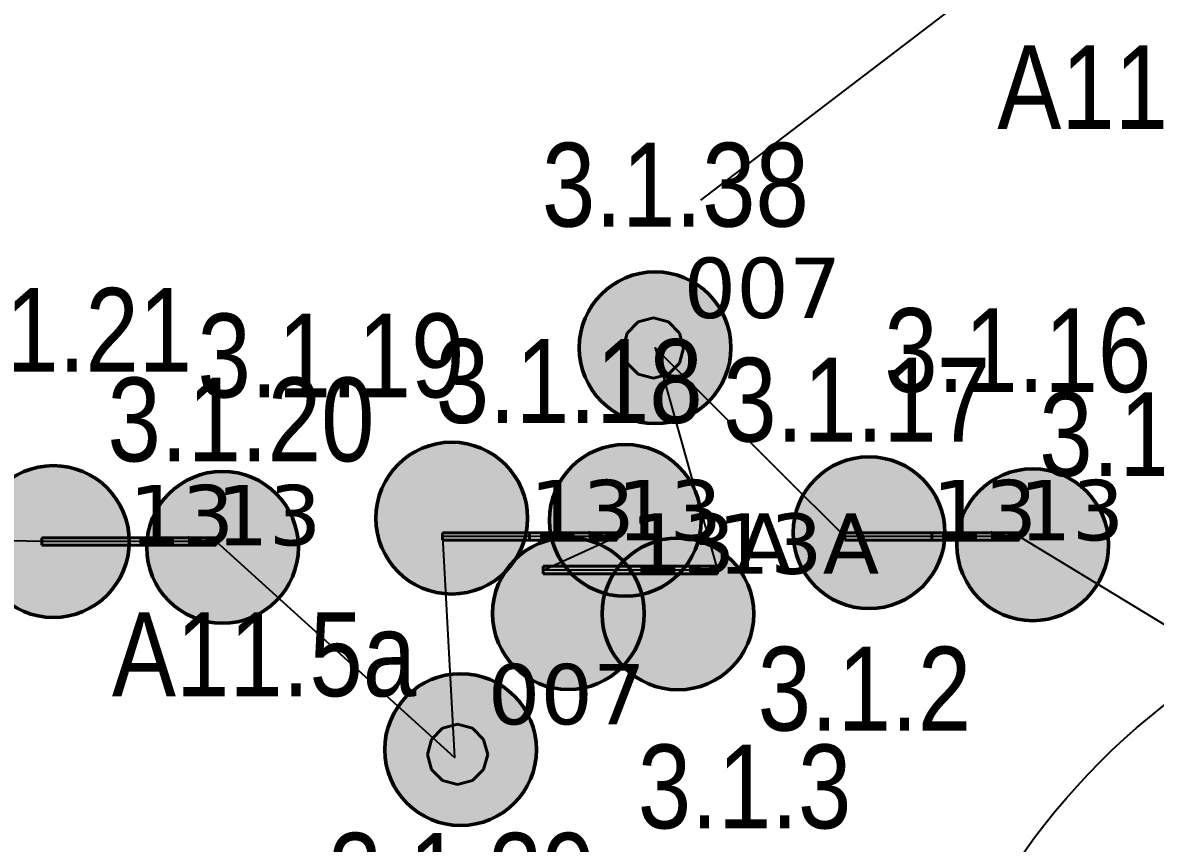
# Model space of a CAD drawing. Header units: millimetres. Extents: x -243740 to 150609, y -473655 to -165121.
# Drawn here: x -219112 to -215733, y -375255 to -372808 of the extents above; entities that cross this region are included whole.
import ezdxf
from ezdxf.enums import TextEntityAlignment as Align

# ---------------------------------------------------------------- set-up
doc = ezdxf.new("R2010")
doc.units = ezdxf.units.MM
doc.layers.add('_Гр.ЩД-1А.5.9.I2.1', color=6, linetype='Continuous')
for name, color, linetype, lineweight in [('_освещение_dali', 3, 'Continuous', 50), ('DLX_FL2_LUM 34', 5, 'Continuous', 40), ('DLX_FL2_LUM 7', 5, 'Continuous', 40), ('Аварийное_овещение', 1, 'Continuous', 30), ('Освещение', 5, 'Continuous', 30)]:
    doc.layers.add(name, color=color, linetype=linetype, lineweight=lineweight)
doc.layers.add('DLX_FL2_LUM 10', color=7, linetype='Continuous', lineweight=40, true_color=0xfb1804)
doc.styles.add('Arial Narrow_6', font='ARIALN.TTF', dxfattribs={"height": 193.245432})
doc.styles.get("Standard").update_dxf_attribs({"font": 'ARIALN.TTF'})
doc.styles.add('TableTextStyle', font='')
doc.styles.get('TableTextStyle').set_extended_font_data('VERDANA.TTF')
doc.linetypes.add('Truba', pattern='A,3e-05,[4,MSH_7,S=1,R=0,X=0,Y=0],-3.022072', length=3.022102)

# ---------------------------------------------------------------- blocks, each defined once
blk = doc.blocks.new('A$C453ecf4b')
at = {"layer": 'Аварийное_овещение', "lineweight": 40, "style": 'Arial Narrow_6'}
blk.add_text('А11.5а', height=250, dxfattribs=at).set_placement((15794.5, 22620.5))
blk = doc.blocks.new('dgdg')
at = {"layer": 'DLX_FL2_LUM 10'}
for points in [[(17080.5, 23008.2, 0), (17340.5, 23008.2, 0)], [(17340.5, 23008.2, 0), (17080.5, 23008.2, 0)], [(17080.5, 23008.2, 0), (17080.5, 23008.2, 0)], [(17080.5, 22985.7, 0), (17080.5, 23008.2, 0)], [(17080.5, 23008.2, 0), (17080.5, 23008.2, 0)], [(17080.5, 23008.2, 0), (17080.5, 22985.7, 0)], [(17340.5, 23008.2, 0), (17080.5, 23008.2, 0)], [(17080.5, 23008.2, 0), (17080.5, 22985.7, 0)], [(17080.5, 23008.2, 0), (17340.5, 23008.2, 0)], [(17080.5, 22985.7, 0), (17080.5, 23008.2, 0)], [(17340.5, 22985.7, 0), (17080.5, 22985.7, 0)], [(17080.5, 22985.7, 0), (17080.5, 22985.7, 0)], [(17080.5, 22985.7, 0), (17340.5, 22985.7, 0)], [(17080.5, 22985.7, 0), (17080.5, 22985.7, 0)], [(17080.5, 22985.7, 0), (17340.5, 22985.7, 0)], [(17340.5, 22985.7, 0), (17080.5, 22985.7, 0)], [(17340.5, 23008.2, 0), (17340.5, 23008.2, 0)], [(17340.5, 23008.2, 0), (17340.5, 22985.7, 0)], [(17340.5, 22985.7, 0), (17340.5, 23008.2, 0)], [(17340.5, 23008.2, 0), (17340.5, 23008.2, 0)], [(17340.5, 22985.7, 0), (17340.5, 23008.2, 0)], [(17340.5, 23008.2, 0), (17340.5, 22985.7, 0)], [(17340.5, 23008.2, 0), (17600.5, 23008.2, 0)], [(17600.5, 23008.2, 0), (17340.5, 23008.2, 0)], [(17340.5, 23008.2, 0), (17340.5, 23008.2, 0)], [(17340.5, 22985.7, 0), (17340.5, 23008.2, 0)], [(17340.5, 23008.2, 0), (17340.5, 23008.2, 0)], [(17340.5, 23008.2, 0), (17340.5, 22985.7, 0)], [(17600.5, 23008.2, 0), (17340.5, 23008.2, 0)], [(17340.5, 23008.2, 0), (17340.5, 22985.7, 0)], [(17340.5, 23008.2, 0), (17600.5, 23008.2, 0)], [(17340.5, 22985.7, 0), (17340.5, 23008.2, 0)], [(17340.5, 22985.7, 0), (17340.5, 22985.7, 0)], [(17340.5, 22985.7, 0), (17340.5, 22985.7, 0)], [(17600.5, 22985.7, 0), (17340.5, 22985.7, 0)], [(17340.5, 22985.7, 0), (17340.5, 22985.7, 0)], [(17340.5, 22985.7, 0), (17600.5, 22985.7, 0)], [(17340.5, 22985.7, 0), (17340.5, 22985.7, 0)], [(17340.5, 22985.7, 0), (17600.5, 22985.7, 0)], [(17600.5, 22985.7, 0), (17340.5, 22985.7, 0)], [(17600.5, 23008.2, 0), (17600.5, 23008.2, 0)], [(17600.5, 23008.2, 0), (17600.5, 22985.7, 0)], [(17600.5, 22985.7, 0), (17600.5, 23008.2, 0)], [(17600.5, 23008.2, 0), (17600.5, 23008.2, 0)], [(17600.5, 22985.7, 0), (17600.5, 23008.2, 0)], [(17600.5, 23008.2, 0), (17600.5, 22985.7, 0)], [(17600.5, 22985.7, 0), (17600.5, 22985.7, 0)], [(17600.5, 22985.7, 0), (17600.5, 22985.7, 0)]]:
    blk.add_polyline3d(points, dxfattribs=at)
at = {"layer": 'DLX_FL2_LUM 34'}
for points in [[(17331.8, 23703.6, 0), (17364.7, 23736.6, 0)], [(17364.7, 23736.6, 0), (17331.8, 23703.6, 0)], [(17364.7, 23736.6, 0), (17331.8, 23703.6, 0)], [(17331.8, 23703.6, 0), (17364.7, 23736.6, 0)], [(17364.7, 23736.6, 0), (17409.7, 23748.6, 0)], [(17409.7, 23748.6, 0), (17364.7, 23736.6, 0)], [(17409.7, 23748.6, 0), (17364.7, 23736.6, 0)], [(17364.7, 23736.6, 0), (17409.7, 23748.6, 0)], [(17364.7, 23736.6, 0), (17364.7, 23736.6, 0)], [(17364.7, 23736.6, 0), (17364.7, 23736.6, 0)], [(17409.7, 23748.6, 0), (17409.7, 23748.6, 0)], [(17409.7, 23748.6, 0), (17454.7, 23736.6, 0)], [(17454.7, 23736.6, 0), (17409.7, 23748.6, 0)], [(17409.7, 23748.6, 0), (17409.7, 23748.6, 0)], [(17454.7, 23736.6, 0), (17409.7, 23748.6, 0)], [(17409.7, 23748.6, 0), (17454.7, 23736.6, 0)], [(17454.7, 23736.6, 0), (17454.7, 23736.6, 0)], [(17454.7, 23736.6, 0), (17487.7, 23703.6, 0)], [(17487.7, 23703.6, 0), (17454.7, 23736.6, 0)], [(17454.7, 23736.6, 0), (17454.7, 23736.6, 0)], [(17487.7, 23703.6, 0), (17454.7, 23736.6, 0)], [(17454.7, 23736.6, 0), (17487.7, 23703.6, 0)], [(17319.7, 23658.6, 0), (17331.8, 23703.6, 0)], [(17331.8, 23703.6, 0), (17319.7, 23658.6, 0)], [(17331.8, 23703.6, 0), (17319.7, 23658.6, 0)], [(17319.7, 23658.6, 0), (17331.8, 23703.6, 0)], [(17331.8, 23703.6, 0), (17331.8, 23703.6, 0)], [(17331.8, 23703.6, 0), (17331.8, 23703.6, 0)], [(17487.7, 23703.6, 0), (17487.7, 23703.6, 0)], [(17487.7, 23703.6, 0), (17499.7, 23658.6, 0)], [(17499.7, 23658.6, 0), (17487.7, 23703.6, 0)], [(17487.7, 23703.6, 0), (17487.7, 23703.6, 0)], [(17499.7, 23658.6, 0), (17487.7, 23703.6, 0)], [(17487.7, 23703.6, 0), (17499.7, 23658.6, 0)], [(17331.8, 23613.6, 0), (17319.7, 23658.6, 0)], [(17319.7, 23658.6, 0), (17319.7, 23658.6, 0)], [(17319.7, 23658.6, 0), (17331.8, 23613.6, 0)], [(17319.7, 23658.6, 0), (17319.7, 23658.6, 0)], [(17319.7, 23658.6, 0), (17331.8, 23613.6, 0)], [(17331.8, 23613.6, 0), (17319.7, 23658.6, 0)], [(17499.7, 23658.6, 0), (17487.7, 23613.6, 0)], [(17487.7, 23613.6, 0), (17499.7, 23658.6, 0)], [(17487.7, 23613.6, 0), (17499.7, 23658.6, 0)], [(17499.7, 23658.6, 0), (17487.7, 23613.6, 0)], [(17499.7, 23658.6, 0), (17499.7, 23658.6, 0)], [(17499.7, 23658.6, 0), (17499.7, 23658.6, 0)], [(17364.7, 23580.7, 0), (17331.8, 23613.6, 0)], [(17331.8, 23613.6, 0), (17331.8, 23613.6, 0)], [(17331.8, 23613.6, 0), (17364.7, 23580.7, 0)], [(17331.8, 23613.6, 0), (17331.8, 23613.6, 0)], [(17331.8, 23613.6, 0), (17364.7, 23580.7, 0)], [(17364.7, 23580.7, 0), (17331.8, 23613.6, 0)], [(17487.7, 23613.6, 0), (17454.7, 23580.7, 0)], [(17454.7, 23580.7, 0), (17487.7, 23613.6, 0)], [(17454.7, 23580.7, 0), (17487.7, 23613.6, 0)], [(17487.7, 23613.6, 0), (17454.7, 23580.7, 0)], [(17487.7, 23613.6, 0), (17487.7, 23613.6, 0)], [(17487.7, 23613.6, 0), (17487.7, 23613.6, 0)], [(17409.7, 23568.6, 0), (17364.7, 23580.7, 0)], [(17364.7, 23580.7, 0), (17364.7, 23580.7, 0)], [(17364.7, 23580.7, 0), (17409.7, 23568.6, 0)], [(17364.7, 23580.7, 0), (17364.7, 23580.7, 0)], [(17364.7, 23580.7, 0), (17409.7, 23568.6, 0)], [(17409.7, 23568.6, 0), (17364.7, 23580.7, 0)], [(17454.7, 23580.7, 0), (17409.7, 23568.6, 0)], [(17409.7, 23568.6, 0), (17454.7, 23580.7, 0)], [(17409.7, 23568.6, 0), (17454.7, 23580.7, 0)], [(17454.7, 23580.7, 0), (17409.7, 23568.6, 0)], [(17409.7, 23568.6, 0), (17409.7, 23568.6, 0)], [(17409.7, 23568.6, 0), (17409.7, 23568.6, 0)], [(17454.7, 23580.7, 0), (17454.7, 23580.7, 0)], [(17454.7, 23580.7, 0), (17454.7, 23580.7, 0)], [(16780.5, 22524.9, 0), (16825.5, 22536.9, 0)], [(16825.5, 22536.9, 0), (16780.5, 22524.9, 0)], [(16825.5, 22536.9, 0), (16780.5, 22524.9, 0)], [(16780.5, 22524.9, 0), (16825.5, 22536.9, 0)], [(16825.5, 22536.9, 0), (16825.5, 22536.9, 0)], [(16825.5, 22536.9, 0), (16870.5, 22524.9, 0)], [(16870.5, 22524.9, 0), (16825.5, 22536.9, 0)], [(16825.5, 22536.9, 0), (16825.5, 22536.9, 0)], [(16870.5, 22524.9, 0), (16825.5, 22536.9, 0)], [(16825.5, 22536.9, 0), (16870.5, 22524.9, 0)], [(16747.5, 22491.9, 0), (16780.5, 22524.9, 0)], [(16780.5, 22524.9, 0), (16747.5, 22491.9, 0)], [(16780.5, 22524.9, 0), (16747.5, 22491.9, 0)], [(16747.5, 22491.9, 0), (16780.5, 22524.9, 0)], [(16780.5, 22524.9, 0), (16780.5, 22524.9, 0)], [(16780.5, 22524.9, 0), (16780.5, 22524.9, 0)], [(16870.5, 22524.9, 0), (16870.5, 22524.9, 0)], [(16870.5, 22524.9, 0), (16903.4, 22491.9, 0)], [(16903.4, 22491.9, 0), (16870.5, 22524.9, 0)], [(16870.5, 22524.9, 0), (16870.5, 22524.9, 0)], [(16903.4, 22491.9, 0), (16870.5, 22524.9, 0)], [(16870.5, 22524.9, 0), (16903.4, 22491.9, 0)], [(16735.5, 22446.9, 0), (16747.5, 22491.9, 0)], [(16747.5, 22491.9, 0), (16735.5, 22446.9, 0)], [(16747.5, 22491.9, 0), (16735.5, 22446.9, 0)], [(16735.5, 22446.9, 0), (16747.5, 22491.9, 0)], [(16747.5, 22491.9, 0), (16747.5, 22491.9, 0)], [(16747.5, 22491.9, 0), (16747.5, 22491.9, 0)], [(16903.4, 22491.9, 0), (16903.4, 22491.9, 0)], [(16903.4, 22491.9, 0), (16915.5, 22446.9, 0)], [(16915.5, 22446.9, 0), (16903.4, 22491.9, 0)], [(16903.4, 22491.9, 0), (16903.4, 22491.9, 0)], [(16915.5, 22446.9, 0), (16903.4, 22491.9, 0)], [(16903.4, 22491.9, 0), (16915.5, 22446.9, 0)], [(16747.5, 22401.9, 0), (16735.5, 22446.9, 0)], [(16735.5, 22446.9, 0), (16735.5, 22446.9, 0)], [(16735.5, 22446.9, 0), (16747.5, 22401.9, 0)], [(16735.5, 22446.9, 0), (16735.5, 22446.9, 0)], [(16735.5, 22446.9, 0), (16747.5, 22401.9, 0)], [(16747.5, 22401.9, 0), (16735.5, 22446.9, 0)], [(16915.5, 22446.9, 0), (16903.4, 22401.9, 0)], [(16903.4, 22401.9, 0), (16915.5, 22446.9, 0)], [(16903.4, 22401.9, 0), (16915.5, 22446.9, 0)], [(16915.5, 22446.9, 0), (16903.4, 22401.9, 0)], [(16915.5, 22446.9, 0), (16915.5, 22446.9, 0)], [(16915.5, 22446.9, 0), (16915.5, 22446.9, 0)], [(16780.5, 22369, 0), (16747.5, 22401.9, 0)], [(16747.5, 22401.9, 0), (16747.5, 22401.9, 0)], [(16747.5, 22401.9, 0), (16780.5, 22369, 0)], [(16747.5, 22401.9, 0), (16747.5, 22401.9, 0)], [(16747.5, 22401.9, 0), (16780.5, 22369, 0)], [(16780.5, 22369, 0), (16747.5, 22401.9, 0)], [(16903.4, 22401.9, 0), (16870.5, 22369, 0)], [(16870.5, 22369, 0), (16903.4, 22401.9, 0)], [(16870.5, 22369, 0), (16903.4, 22401.9, 0)], [(16903.4, 22401.9, 0), (16870.5, 22369, 0)], [(16903.4, 22401.9, 0), (16903.4, 22401.9, 0)], [(16903.4, 22401.9, 0), (16903.4, 22401.9, 0)], [(16825.5, 22356.9, 0), (16780.5, 22369, 0)], [(16780.5, 22369, 0), (16780.5, 22369, 0)], [(16780.5, 22369, 0), (16825.5, 22356.9, 0)], [(16780.5, 22369, 0), (16780.5, 22369, 0)], [(16780.5, 22369, 0), (16825.5, 22356.9, 0)], [(16825.5, 22356.9, 0), (16780.5, 22369, 0)], [(16870.5, 22369, 0), (16825.5, 22356.9, 0)], [(16825.5, 22356.9, 0), (16870.5, 22369, 0)], [(16825.5, 22356.9, 0), (16870.5, 22369, 0)], [(16870.5, 22369, 0), (16825.5, 22356.9, 0)], [(16870.5, 22369, 0), (16870.5, 22369, 0)], [(16870.5, 22369, 0), (16870.5, 22369, 0)], [(16825.5, 22356.9, 0), (16825.5, 22356.9, 0)], [(16825.5, 22356.9, 0), (16825.5, 22356.9, 0)]]:
    blk.add_polyline3d(points, dxfattribs=at)
at = {"layer": 'DLX_FL2_LUM 7'}
for points in [[(15585.4, 23093.2, 0), (15845.4, 23093.2, 0)], [(15845.4, 23093.2, 0), (15585.4, 23093.2, 0)], [(15585.4, 23093.2, 0), (15585.4, 23093.2, 0)], [(15585.4, 23070.7, 0), (15585.4, 23093.2, 0)], [(15585.4, 23093.2, 0), (15585.4, 23093.2, 0)], [(15585.4, 23093.2, 0), (15585.4, 23070.7, 0)], [(15845.4, 23093.2, 0), (15585.4, 23093.2, 0)], [(15585.4, 23093.2, 0), (15585.4, 23070.7, 0)], [(15585.4, 23093.2, 0), (15845.4, 23093.2, 0)], [(15585.4, 23070.7, 0), (15585.4, 23093.2, 0)], [(15845.4, 23093.2, 0), (15845.4, 23093.2, 0)], [(15845.4, 23093.2, 0), (15845.4, 23070.7, 0)], [(15845.4, 23070.7, 0), (15845.4, 23093.2, 0)], [(15845.4, 23093.2, 0), (15845.4, 23093.2, 0)], [(15845.4, 23070.7, 0), (15845.4, 23093.2, 0)], [(15845.4, 23093.2, 0), (15845.4, 23070.7, 0)], [(15845.4, 23093.2, 0), (16105.4, 23093.2, 0)], [(16105.4, 23093.2, 0), (15845.4, 23093.2, 0)], [(15845.4, 23093.2, 0), (15845.4, 23093.2, 0)], [(15845.4, 23070.7, 0), (15845.4, 23093.2, 0)], [(15845.4, 23093.2, 0), (15845.4, 23093.2, 0)], [(15845.4, 23093.2, 0), (15845.4, 23070.7, 0)], [(16105.4, 23093.2, 0), (15845.4, 23093.2, 0)], [(15845.4, 23093.2, 0), (15845.4, 23070.7, 0)], [(15845.4, 23093.2, 0), (16105.4, 23093.2, 0)], [(15845.4, 23070.7, 0), (15845.4, 23093.2, 0)], [(16105.4, 23093.2, 0), (16105.4, 23093.2, 0)], [(16105.4, 23093.2, 0), (16105.4, 23070.7, 0)], [(16105.4, 23070.7, 0), (16105.4, 23093.2, 0)], [(16105.4, 23093.2, 0), (16105.4, 23093.2, 0)], [(16105.4, 23070.7, 0), (16105.4, 23093.2, 0)], [(16105.4, 23093.2, 0), (16105.4, 23070.7, 0)], [(16780.5, 23108.2, 0), (17040.5, 23108.2, 0)], [(17040.5, 23108.2, 0), (16780.5, 23108.2, 0)], [(16780.5, 23108.2, 0), (16780.5, 23108.2, 0)], [(16780.5, 23085.7, 0), (16780.5, 23108.2, 0)], [(16780.5, 23108.2, 0), (16780.5, 23108.2, 0)], [(16780.5, 23108.2, 0), (16780.5, 23085.7, 0)], [(17040.5, 23108.2, 0), (16780.5, 23108.2, 0)], [(16780.5, 23108.2, 0), (16780.5, 23085.7, 0)], [(16780.5, 23108.2, 0), (17040.5, 23108.2, 0)], [(16780.5, 23085.7, 0), (16780.5, 23108.2, 0)], [(17040.5, 23085.7, 0), (16780.5, 23085.7, 0)], [(16780.5, 23085.7, 0), (16780.5, 23085.7, 0)], [(16780.5, 23085.7, 0), (17040.5, 23085.7, 0)], [(16780.5, 23085.7, 0), (16780.5, 23085.7, 0)], [(16780.5, 23085.7, 0), (17040.5, 23085.7, 0)], [(17040.5, 23085.7, 0), (16780.5, 23085.7, 0)], [(17040.5, 23108.2, 0), (17040.5, 23108.2, 0)], [(17040.5, 23108.2, 0), (17040.5, 23085.7, 0)], [(17040.5, 23085.7, 0), (17040.5, 23108.2, 0)], [(17040.5, 23108.2, 0), (17040.5, 23108.2, 0)], [(17040.5, 23085.7, 0), (17040.5, 23108.2, 0)], [(17040.5, 23108.2, 0), (17040.5, 23085.7, 0)], [(17040.5, 23108.2, 0), (17300.5, 23108.2, 0)], [(17300.5, 23108.2, 0), (17040.5, 23108.2, 0)], [(17040.5, 23108.2, 0), (17040.5, 23108.2, 0)], [(17040.5, 23085.7, 0), (17040.5, 23108.2, 0)], [(17040.5, 23108.2, 0), (17040.5, 23108.2, 0)], [(17040.5, 23108.2, 0), (17040.5, 23085.7, 0)], [(17300.5, 23108.2, 0), (17040.5, 23108.2, 0)], [(17040.5, 23108.2, 0), (17040.5, 23085.7, 0)], [(17040.5, 23108.2, 0), (17300.5, 23108.2, 0)], [(17040.5, 23085.7, 0), (17040.5, 23108.2, 0)], [(17040.5, 23085.7, 0), (17040.5, 23085.7, 0)], [(17040.5, 23085.7, 0), (17040.5, 23085.7, 0)], [(17300.5, 23085.7, 0), (17040.5, 23085.7, 0)], [(17040.5, 23085.7, 0), (17040.5, 23085.7, 0)], [(17040.5, 23085.7, 0), (17300.5, 23085.7, 0)], [(17040.5, 23085.7, 0), (17040.5, 23085.7, 0)], [(17040.5, 23085.7, 0), (17300.5, 23085.7, 0)], [(17300.5, 23085.7, 0), (17040.5, 23085.7, 0)], [(17300.5, 23108.2, 0), (17300.5, 23108.2, 0)], [(17300.5, 23108.2, 0), (17300.5, 23085.7, 0)], [(17300.5, 23085.7, 0), (17300.5, 23108.2, 0)], [(17300.5, 23108.2, 0), (17300.5, 23108.2, 0)], [(17300.5, 23085.7, 0), (17300.5, 23108.2, 0)], [(17300.5, 23108.2, 0), (17300.5, 23085.7, 0)], [(17300.5, 23085.7, 0), (17300.5, 23085.7, 0)], [(17300.5, 23085.7, 0), (17300.5, 23085.7, 0)], [(17980.5, 23108.2, 0), (18240.5, 23108.2, 0)], [(18240.5, 23108.2, 0), (17980.5, 23108.2, 0)], [(17980.5, 23108.2, 0), (17980.5, 23108.2, 0)], [(17980.5, 23085.7, 0), (17980.5, 23108.2, 0)], [(17980.5, 23108.2, 0), (17980.5, 23108.2, 0)], [(17980.5, 23108.2, 0), (17980.5, 23085.7, 0)], [(18240.5, 23108.2, 0), (17980.5, 23108.2, 0)], [(17980.5, 23108.2, 0), (17980.5, 23085.7, 0)], [(17980.5, 23108.2, 0), (18240.5, 23108.2, 0)], [(17980.5, 23085.7, 0), (17980.5, 23108.2, 0)], [(18240.5, 23085.7, 0), (17980.5, 23085.7, 0)], [(17980.5, 23085.7, 0), (17980.5, 23085.7, 0)], [(17980.5, 23085.7, 0), (18240.5, 23085.7, 0)], [(17980.5, 23085.7, 0), (17980.5, 23085.7, 0)], [(17980.5, 23085.7, 0), (18240.5, 23085.7, 0)], [(18240.5, 23085.7, 0), (17980.5, 23085.7, 0)], [(18240.5, 23108.2, 0), (18240.5, 23108.2, 0)], [(18240.5, 23108.2, 0), (18240.5, 23085.7, 0)], [(18240.5, 23085.7, 0), (18240.5, 23108.2, 0)], [(18240.5, 23108.2, 0), (18240.5, 23108.2, 0)], [(18240.5, 23085.7, 0), (18240.5, 23108.2, 0)], [(18240.5, 23108.2, 0), (18240.5, 23085.7, 0)], [(18240.5, 23108.2, 0), (18500.5, 23108.2, 0)], [(18500.5, 23108.2, 0), (18240.5, 23108.2, 0)], [(18240.5, 23108.2, 0), (18240.5, 23108.2, 0)], [(18240.5, 23085.7, 0), (18240.5, 23108.2, 0)], [(18240.5, 23108.2, 0), (18240.5, 23108.2, 0)], [(18240.5, 23108.2, 0), (18240.5, 23085.7, 0)], [(18500.5, 23108.2, 0), (18240.5, 23108.2, 0)], [(18240.5, 23108.2, 0), (18240.5, 23085.7, 0)], [(18240.5, 23108.2, 0), (18500.5, 23108.2, 0)], [(18240.5, 23085.7, 0), (18240.5, 23108.2, 0)], [(18240.5, 23085.7, 0), (18240.5, 23085.7, 0)], [(18240.5, 23085.7, 0), (18240.5, 23085.7, 0)], [(18500.5, 23085.7, 0), (18240.5, 23085.7, 0)], [(18240.5, 23085.7, 0), (18240.5, 23085.7, 0)], [(18240.5, 23085.7, 0), (18500.5, 23085.7, 0)], [(18240.5, 23085.7, 0), (18240.5, 23085.7, 0)], [(18240.5, 23085.7, 0), (18500.5, 23085.7, 0)], [(18500.5, 23085.7, 0), (18240.5, 23085.7, 0)], [(18500.5, 23108.2, 0), (18500.5, 23108.2, 0)], [(18500.5, 23108.2, 0), (18500.5, 23085.7, 0)], [(18500.5, 23085.7, 0), (18500.5, 23108.2, 0)], [(18500.5, 23108.2, 0), (18500.5, 23108.2, 0)], [(18500.5, 23085.7, 0), (18500.5, 23108.2, 0)], [(18500.5, 23108.2, 0), (18500.5, 23085.7, 0)], [(18500.5, 23085.7, 0), (18500.5, 23085.7, 0)], [(18500.5, 23085.7, 0), (18500.5, 23085.7, 0)], [(15845.4, 23070.7, 0), (15585.4, 23070.7, 0)], [(15585.4, 23070.7, 0), (15585.4, 23070.7, 0)], [(15585.4, 23070.7, 0), (15845.4, 23070.7, 0)], [(15585.4, 23070.7, 0), (15585.4, 23070.7, 0)], [(15585.4, 23070.7, 0), (15845.4, 23070.7, 0)], [(15845.4, 23070.7, 0), (15585.4, 23070.7, 0)], [(15845.4, 23070.7, 0), (15845.4, 23070.7, 0)], [(15845.4, 23070.7, 0), (15845.4, 23070.7, 0)], [(16105.4, 23070.7, 0), (15845.4, 23070.7, 0)], [(15845.4, 23070.7, 0), (15845.4, 23070.7, 0)], [(15845.4, 23070.7, 0), (16105.4, 23070.7, 0)], [(15845.4, 23070.7, 0), (15845.4, 23070.7, 0)], [(15845.4, 23070.7, 0), (16105.4, 23070.7, 0)], [(16105.4, 23070.7, 0), (15845.4, 23070.7, 0)], [(16105.4, 23070.7, 0), (16105.4, 23070.7, 0)], [(16105.4, 23070.7, 0), (16105.4, 23070.7, 0)]]:
    blk.add_polyline3d(points, dxfattribs=at)
at = {"layer": 'Освещение', "lineweight": 40, "style": 'Arial Narrow_6'}
blk.add_text('А11.5', height=250, dxfattribs=at).set_placement((18435.6, 24311.6))
blk = doc.blocks.new('A$Cab2378fa')
at = {"lineweight": 25, "true_color": 0xfff5f5}
h = blk.add_hatch(color=7, dxfattribs=at)
h.dxf.hatch_style = 1
h.paths.add_polyline_path([(0, 0), (-141.6, -170.3, 0.174923), (3, -222.4, 0.197808), (162.3, -156.8)])
h.paths.add_polyline_path([(-163.2, 157.6), (0, 0), (147.8, 177.8, 0.175398), (3, 230.2, 0.209014)])
at = {"lineweight": 25}
h = blk.add_hatch(color=0, dxfattribs=at)
h.paths.add_polyline_path([(162.3, -156.8, 0.442338), (147.8, 177.8), (0, 0)])
h.paths.add_polyline_path([(-141.6, -170.3), (0, 0), (-163.2, 157.6, 0.430096)])
blk.add_circle((3, 3.9), 226.3)

msp = doc.modelspace()

# ---------------------------------------------------------------- linework, layer by layer
at = {"layer": '_Гр.ЩД-1А.5.9.I2.1', "ltscale": 100}
msp.add_lwpolyline([(-211238.1, -374341.3), (-212839.5, -374340.3), (-213739.5, -374440.2), (-214259.5, -374440.2), (-214339.5, -374340.3), (-214859.5, -374340.3), (-215213.1, -373767.9), (-215459.5, -374440.2), (-214939.5, -374440.2), (-215023.8, -375017.5), (-216139.5, -374340.3), (-216659.5, -374340.3), (-217225.3, -373777.5), (-217039.5, -374440.2), (-217559.5, -374440.2), (-217339.5, -374340.3), (-217859.5, -374340.3), (-217823.3, -374999.1), (-218534.6, -374355.3), (-219054.6, -374355.3), (-219739.5, -374340.3)], dxfattribs=at)
at = {"layer": 'Defpoints', "color": 251, "ltscale": 100, "true_color": 0x636466}
msp.add_lwpolyline([(-212040, -369487.2), (-217090, -373337.2)], dxfattribs=at)
at = {"layer": 'Defpoints', "color": 3, "ltscale": 100}
msp.add_circle((-214432.7, -376477.7), 2072, dxfattribs=at)

# ---------------------------------------------------------------- block references
at = {"layer": '_освещение_dali', "ltscale": 100}
msp.add_blockref('A$C453ecf4b', (-234640, -397437.2), dxfattribs=at)
at = {"layer": '_освещение_dali', "color": 5, "ltscale": 100}
for p in [(-217228.2, -373781.4), (-217834.8, -374289.5), (-217317.2, -374296.1), (-216590, -374332.9), (-219023, -374359.2), (-216101.7, -374368.9), (-218518.5, -374376.5), (-217808.3, -374979.6)]:
    msp.add_blockref('A$Cab2378fa', p, dxfattribs=at)
at = {"layer": '_освещение_dali', "color": 1, "ltscale": 100}
for p in [(-217486.8, -374573.9), (-217160, -374575.1)]:
    msp.add_blockref('A$Cab2378fa', p, dxfattribs=at)
at = {"layer": 'Defpoints', "linetype": 'Truba'}
msp.add_blockref('dgdg', (-234640, -397437.2), dxfattribs=at)

# ---------------------------------------------------------------- texts
at = {"layer": '_Гр.ЩД-1А.5.9.I2.1', "ltscale": 100}
for s, p in [('3.1.38', (-217164.6, -373491.2)), ('3.1.21', (-219004.2, -373924.2)), ('3.1.16', (-216143.3, -373984.6)), ('3.1.19', (-218192, -374000.5)), ('3.1.18', (-217481.3, -374076.8)), ('3.1.17', (-216623.8, -374132.4)), ('3.1.20', (-218460.5, -374191.2)), ('3.1.15', (-215681.1, -374235.1)), ('3.1.2', (-216600.6, -374994)), ('3.1.3', (-216958.2, -375285.6)), ('3.1.39', (-217801.1, -375549.1))]:
    msp.add_text(s, height=250, dxfattribs=at).set_placement(p, align=Align.BOTTOM_CENTER)
at = {"layer": '_освещение_dali', "color": 61, "true_color": 0xd4e480, "style": 'TableTextStyle'}
for s, p in [('007', (-217140.3, -373688.6)), ('13', (-217599.5, -374351.5)), ('13', (-217339.5, -374351.5)), ('13', (-216399.5, -374351.5)), ('13', (-216139.5, -374351.5)), ('13', (-218794.6, -374366.5)), ('13', (-218534.6, -374366.5)), ('13А', (-217299.5, -374451.5)), ('13А', (-217039.5, -374451.5)), ('007', (-217724.5, -374900.2))]:
    msp.add_text(s, height=180, dxfattribs=at).set_placement(p)

doc.saveas('drawing.dxf')
